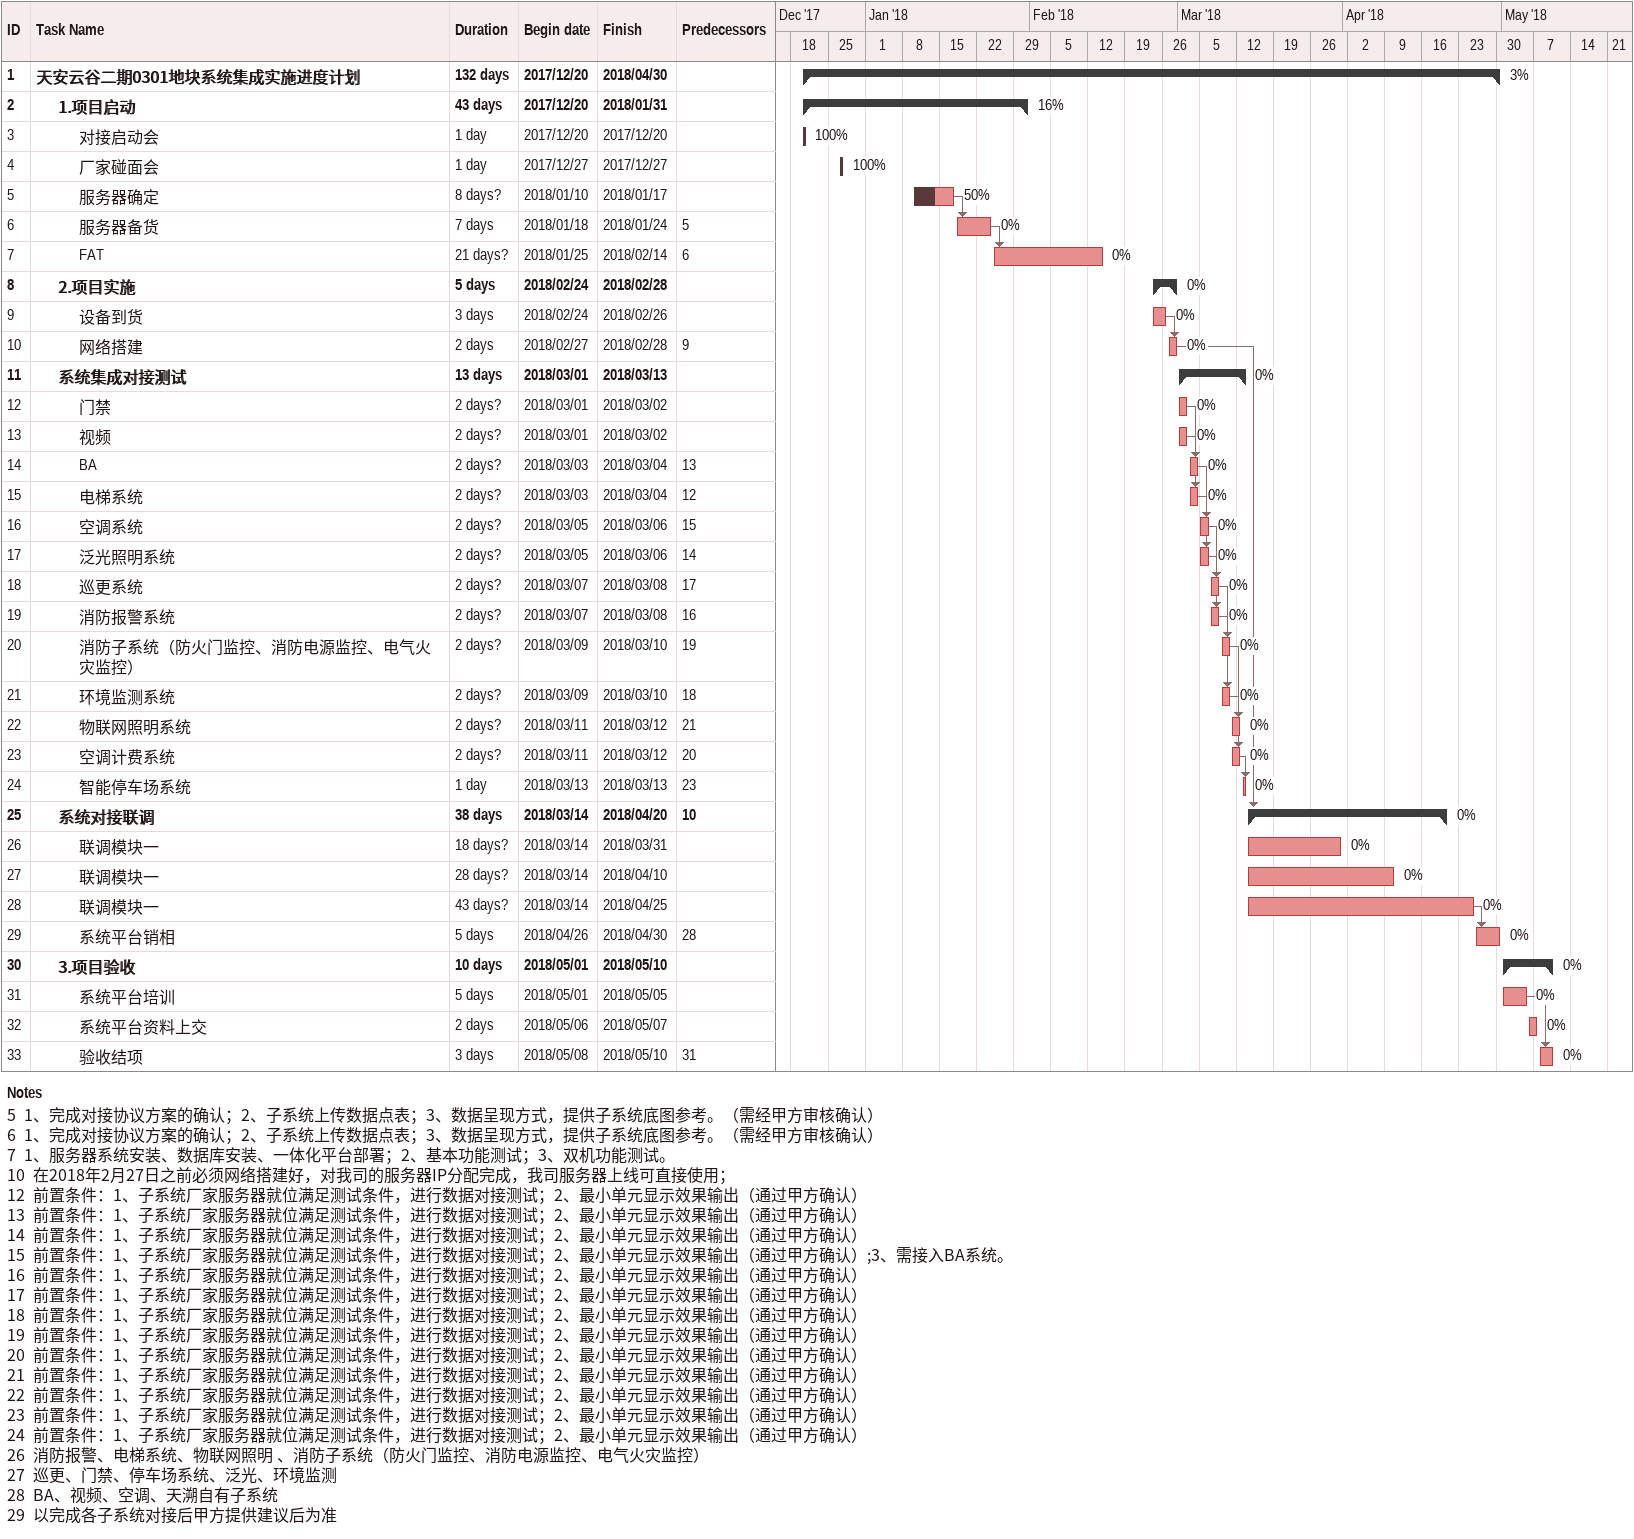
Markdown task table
| ID | Level | Task | Duration | Start | Finish | Predecessors | % complete |
|---|---|---|---|---|---|---|---|
| 1 | 1 | **天安云谷二期0301地块系统集成实施进度计划** | 132d | 2017-12-20 | 2018-04-30 |  | 3 |
| 2 | 2 | **1.项目启动** | 43d | 2017-12-20 | 2018-01-31 |  | 16 |
| 3 | 3 | 对接启动会 | 1d | 2017-12-20 | 2017-12-20 |  | 100 |
| 4 | 3 | 厂家碰面会 | 1d | 2017-12-27 | 2017-12-27 |  | 100 |
| 5 | 3 | 服务器确定 | 8d? | 2018-01-10 | 2018-01-17 |  | 50 |
| 6 | 3 | 服务器备货 | 7d | 2018-01-18 | 2018-01-24 | 5 | 0 |
| 7 | 3 | FAT | 21d? | 2018-01-25 | 2018-02-14 | 6 | 0 |
| 8 | 2 | **2.项目实施** | 5d | 2018-02-24 | 2018-02-28 |  | 0 |
| 9 | 3 | 设备到货 | 3d | 2018-02-24 | 2018-02-26 |  | 0 |
| 10 | 3 | 网络搭建 | 2d | 2018-02-27 | 2018-02-28 | 9 | 0 |
| 11 | 2 | **系统集成对接测试** | 13d | 2018-03-01 | 2018-03-13 |  | 0 |
| 12 | 3 | 门禁 | 2d? | 2018-03-01 | 2018-03-02 |  | 0 |
| 13 | 3 | 视频 | 2d? | 2018-03-01 | 2018-03-02 |  | 0 |
| 14 | 3 | BA | 2d? | 2018-03-03 | 2018-03-04 | 13 | 0 |
| 15 | 3 | 电梯系统 | 2d? | 2018-03-03 | 2018-03-04 | 12 | 0 |
| 16 | 3 | 空调系统 | 2d? | 2018-03-05 | 2018-03-06 | 15 | 0 |
| 17 | 3 | 泛光照明系统 | 2d? | 2018-03-05 | 2018-03-06 | 14 | 0 |
| 18 | 3 | 巡更系统 | 2d? | 2018-03-07 | 2018-03-08 | 17 | 0 |
| 19 | 3 | 消防报警系统 | 2d? | 2018-03-07 | 2018-03-08 | 16 | 0 |
| 20 | 3 | 消防子系统（防火门监控、消防电源监控、电气火灾监控） | 2d? | 2018-03-09 | 2018-03-10 | 19 | 0 |
| 21 | 3 | 环境监测系统 | 2d? | 2018-03-09 | 2018-03-10 | 18 | 0 |
| 22 | 3 | 物联网照明系统 | 2d? | 2018-03-11 | 2018-03-12 | 21 | 0 |
| 23 | 3 | 空调计费系统 | 2d? | 2018-03-11 | 2018-03-12 | 20 | 0 |
| 24 | 3 | 智能停车场系统 | 1d | 2018-03-13 | 2018-03-13 | 23 | 0 |
| 25 | 2 | **系统对接联调** | 38d | 2018-03-14 | 2018-04-20 | 10 | 0 |
| 26 | 3 | 联调模块一 | 18d? | 2018-03-14 | 2018-03-31 |  | 0 |
| 27 | 3 | 联调模块一 | 28d? | 2018-03-14 | 2018-04-10 |  | 0 |
| 28 | 3 | 联调模块一 | 43d? | 2018-03-14 | 2018-04-25 |  | 0 |
| 29 | 3 | 系统平台销相 | 5d | 2018-04-26 | 2018-04-30 | 28 | 0 |
| 30 | 2 | **3.项目验收** | 10d | 2018-05-01 | 2018-05-10 |  | 0 |
| 31 | 3 | 系统平台培训 | 5d | 2018-05-01 | 2018-05-05 |  | 0 |
| 32 | 3 | 系统平台资料上交 | 2d | 2018-05-06 | 2018-05-07 |  | 0 |
| 33 | 3 | 验收结项 | 3d | 2018-05-08 | 2018-05-10 | 31 | 0 |

Notes
- 5: 1、完成对接协议方案的确认；2、子系统上传数据点表；3、数据呈现方式，提供子系统底图参考。（需经甲方审核确认）
- 6: 1、完成对接协议方案的确认；2、子系统上传数据点表；3、数据呈现方式，提供子系统底图参考。（需经甲方审核确认）
- 7: 1、服务器系统安装、数据库安装、一体化平台部署；2、基本功能测试；3、双机功能测试。
- 10: 在2018年2月27日之前必须网络搭建好，对我司的服务器IP分配完成，我司服务器上线可直接使用；
- 12: 前置条件：1、子系统厂家服务器就位满足测试条件，进行数据对接测试；2、最小单元显示效果输出（通过甲方确认）
- 13: 前置条件：1、子系统厂家服务器就位满足测试条件，进行数据对接测试；2、最小单元显示效果输出（通过甲方确认）
- 14: 前置条件：1、子系统厂家服务器就位满足测试条件，进行数据对接测试；2、最小单元显示效果输出（通过甲方确认）
- 15: 前置条件：1、子系统厂家服务器就位满足测试条件，进行数据对接测试；2、最小单元显示效果输出（通过甲方确认）;3、需接入BA系统。
- 16: 前置条件：1、子系统厂家服务器就位满足测试条件，进行数据对接测试；2、最小单元显示效果输出（通过甲方确认）
- 17: 前置条件：1、子系统厂家服务器就位满足测试条件，进行数据对接测试；2、最小单元显示效果输出（通过甲方确认）
- 18: 前置条件：1、子系统厂家服务器就位满足测试条件，进行数据对接测试；2、最小单元显示效果输出（通过甲方确认）
- 19: 前置条件：1、子系统厂家服务器就位满足测试条件，进行数据对接测试；2、最小单元显示效果输出（通过甲方确认）
- 20: 前置条件：1、子系统厂家服务器就位满足测试条件，进行数据对接测试；2、最小单元显示效果输出（通过甲方确认）
- 21: 前置条件：1、子系统厂家服务器就位满足测试条件，进行数据对接测试；2、最小单元显示效果输出（通过甲方确认）
- 22: 前置条件：1、子系统厂家服务器就位满足测试条件，进行数据对接测试；2、最小单元显示效果输出（通过甲方确认）
- 23: 前置条件：1、子系统厂家服务器就位满足测试条件，进行数据对接测试；2、最小单元显示效果输出（通过甲方确认）
- 24: 前置条件：1、子系统厂家服务器就位满足测试条件，进行数据对接测试；2、最小单元显示效果输出（通过甲方确认）
- 26: 消防报警、电梯系统、物联网照明 、消防子系统（防火门监控、消防电源监控、电气火灾监控）
- 27: 巡更、门禁、停车场系统、泛光、环境监测
- 28: BA、视频、空调、天溯自有子系统
- 29: 以完成各子系统对接后甲方提供建议后为准
